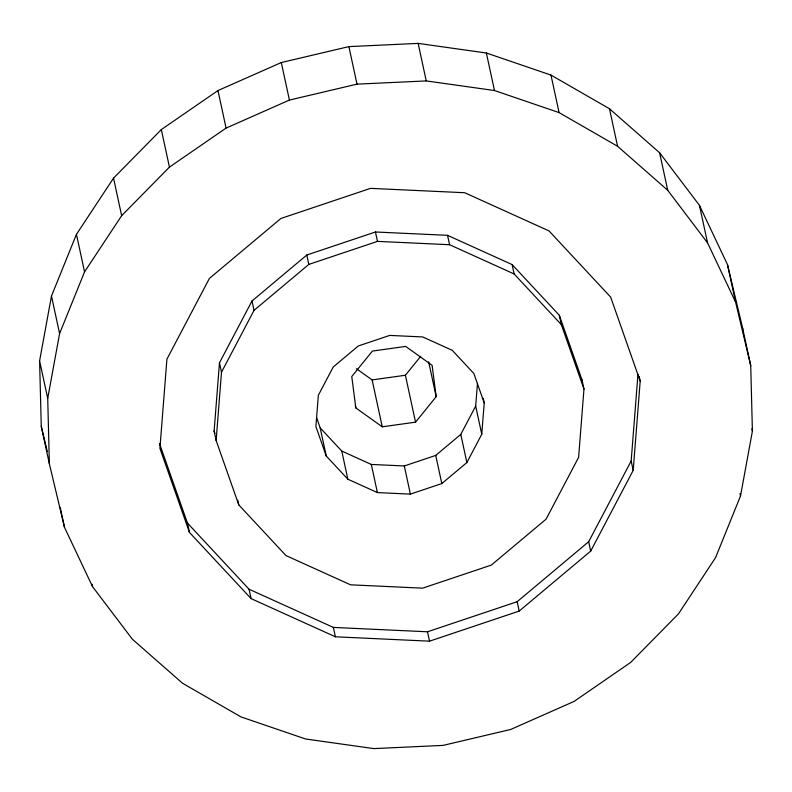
<?xml version="1.0" encoding="UTF-8"?>
<svg xmlns="http://www.w3.org/2000/svg" width="792" height="792" viewBox="0 0 792 792"><rect width="100%" height="100%" fill="white"/><g stroke="black" fill="none" stroke-linecap="round" stroke-linejoin="round"><path stroke-width="1.19" d="M214.117 431.115L219.473 362.805L252.014 300.97L306.791 255.034L375.448 231.987L447.549 235.333L512.107 264.577L559.301 315.256L581.942 379.645L583.971 389.03L578.615 457.35L546.074 519.176L491.297 565.112L422.631 588.159L350.529 584.813L285.971 555.568L238.778 504.89L216.137 440.5L214.117 431.115L214.919 433.412M216.137 440.5L221.503 372.181L219.473 362.805M481.764 434.254L484.219 402.989L473.863 373.517L452.262 350.331L422.72 336.947L389.723 335.412L358.301 345.965L333.234 366.983L318.344 395.277L315.889 426.542L326.255 456.014L347.846 479.2L377.398 492.584L410.385 494.119L441.807 483.565L466.874 462.548L481.764 434.254L475.685 406.108L477.477 383.259M581.754 382.09L581.942 379.645M633.204 470.359L640.193 381.16L610.642 297.079L549.014 230.917L464.716 192.733L370.577 188.357L280.922 218.453L209.405 278.428L166.914 359.162L159.915 448.361L189.476 532.452L251.094 598.613L335.392 636.798L429.541 641.173L519.186 611.077L590.703 551.103L633.204 470.359L631.174 460.984L637.976 374.23M39.6 360.855L51.48 296.04L76.448 234.353L113.533 178.141L161.32 129.591L217.968 90.555L281.308 62.538L348.896 46.609L418.136 43.392L486.367 53.005L550.975 75.072L609.474 108.751L659.607 152.757L699.455 205.375L727.492 264.607L742.629 328.165L750.737 365.696L752.4 431.145L740.52 495.96L715.552 557.647L678.467 613.859L630.679 662.409L574.032 701.445L510.692 729.462L443.104 745.391L373.864 748.608L305.633 738.995L241.025 716.928L182.526 683.248L132.393 639.243L92.545 586.624L64.508 527.393L49.371 463.835L41.263 426.304L39.6 360.855L47.718 398.386L49.371 463.835M47.718 398.386L59.598 333.571L84.556 271.874L121.651 215.671L169.439 167.122L226.086 128.086L289.417 100.069L357.004 84.14L426.254 80.923L494.485 90.526L559.093 112.603L617.582 146.282L667.725 190.278L707.573 242.906L735.6 302.138L750.737 365.696M221.503 372.181L254.044 310.355L308.821 264.419L377.477 241.372L449.579 244.718L514.137 273.963L561.33 324.631L583.971 389.03M316.582 417.661L320.166 427.868L341.768 451.054L371.309 464.439L404.306 465.963L435.729 455.42L460.786 434.402L475.685 406.108M159.509 443.589L187.447 523.067L249.064 589.238L333.363 627.413L427.512 631.788L517.166 601.692L588.684 541.718L631.174 460.984M356.459 368.716L372.121 379.913L405.405 375.25L420.691 356.38M415.543 422.166L436.184 396.683L432.105 365.31L405.682 346.411L372.398 351.074L351.757 376.547L355.836 407.93L382.259 426.819L415.543 422.166L405.405 375.25M41.263 426.304L47.263 451.49M727.492 264.607L735.6 302.138M751.895 428.799L752.4 431.145M699.455 205.375L707.573 242.906M740.015 493.614L740.52 495.96M659.607 152.757L667.725 190.278M609.474 108.751L617.582 146.282M639.184 376.477L640.193 381.16M550.975 75.072L559.093 112.603M559.301 315.256L561.33 324.631M486.367 53.005L494.485 90.526M588.684 541.718L590.703 551.103M512.107 264.577L514.137 273.963M418.136 43.392L426.254 80.923M483.209 398.297L484.219 402.989M447.549 235.333L449.579 244.718M517.166 601.692L519.186 611.077M460.786 434.402L466.874 462.548M428.65 361.805L436.184 396.683M348.896 46.609L357.004 84.14M435.729 455.42L441.807 483.565M375.448 231.987L377.477 241.372M404.306 465.963L410.385 494.119M427.512 631.788L429.541 641.173M372.121 379.913L382.259 426.819M371.309 464.439L377.398 492.584M281.308 62.538L289.417 100.069M355.321 405.524L355.836 407.93M306.791 255.034L308.821 264.419M341.768 451.054L347.846 479.2M320.166 427.868L326.255 456.014M217.968 90.555L226.086 128.086M333.363 627.413L335.392 636.798M252.014 300.97L254.044 310.355M161.32 129.591L169.439 167.122M237.768 500.207L238.778 504.89M249.064 589.238L251.094 598.613M113.533 178.141L121.651 215.671M187.447 523.067L189.476 532.452M76.448 234.353L84.556 271.874M51.48 296.04L59.598 333.571M92.04 584.278L92.545 586.624M60.202 507.454L64.508 527.393M742.629 328.165L742.718 331.868"/></g></svg>
